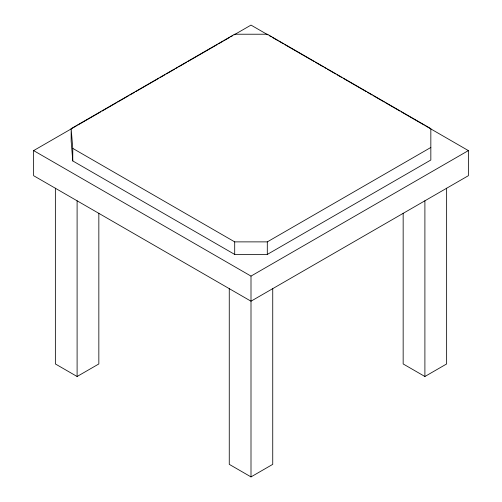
<?xml version="1.0" encoding="UTF-8"?>
<svg xmlns="http://www.w3.org/2000/svg" width="502" height="502" viewBox="0 0 502 502"><rect width="100%" height="100%" fill="white"/><g stroke="black" fill="none" stroke-linecap="round" stroke-linejoin="round"><path stroke-width="0.75" d="M71.165 128.637L234.698 34.224L267.302 34.224L430.835 128.637L430.835 160.012L267.302 254.426L234.698 254.426L72.771 160.941L71.165 141.188L71.165 128.637L72.771 148.391L72.771 160.941M425.709 125.971L468.372 150.6L468.372 175.7L251 301.2L33.628 175.7L33.628 150.6L76.291 125.971M77.641 125.186L100.67 111.896M102.019 111.111L116.244 102.904M117.6 102.119L128.43 95.863M129.786 95.085L134.523 92.343M135.879 91.565L158.902 78.268M160.257 77.49L165.001 74.754M166.35 73.97L174.476 69.276M175.832 68.498L177.187 67.714M178.543 66.935L186.669 62.242M188.024 61.457L217.14 44.647M218.495 43.869L223.233 41.126M224.589 40.348L229.332 37.612M230.688 36.828L232.715 35.655M234.07 34.876L251 25.1L267.93 34.876M72.771 148.391L234.698 241.876L267.302 241.876L430.835 147.462M55.364 188.2L55.364 363.95L77.101 376.5L98.838 363.95L98.838 213.237M33.628 150.6L251 276.1L468.372 150.6M229.263 288.65L229.263 464.35L251 476.9L272.737 464.35L272.737 288.65M403.162 213.237L403.162 363.95L424.899 376.5L446.636 363.95L446.636 188.2M269.285 35.655L271.312 36.828M272.668 37.612L277.411 40.348M278.767 41.126L283.505 43.869M284.86 44.647L313.976 61.457M315.331 62.242L323.457 66.935M324.813 67.714L326.168 68.498M327.524 69.276L335.65 73.97M336.999 74.754L341.743 77.49M343.098 78.268L366.121 91.565M367.477 92.343L372.214 95.085M373.57 95.863L384.4 102.119M385.756 102.904L399.981 111.111M401.33 111.896L424.359 125.186M424.899 200.8L424.899 376.5M267.302 241.876L267.302 254.426M251 276.1L251 476.9M234.698 241.876L234.698 254.426M77.101 200.8L77.101 376.5"/></g></svg>
